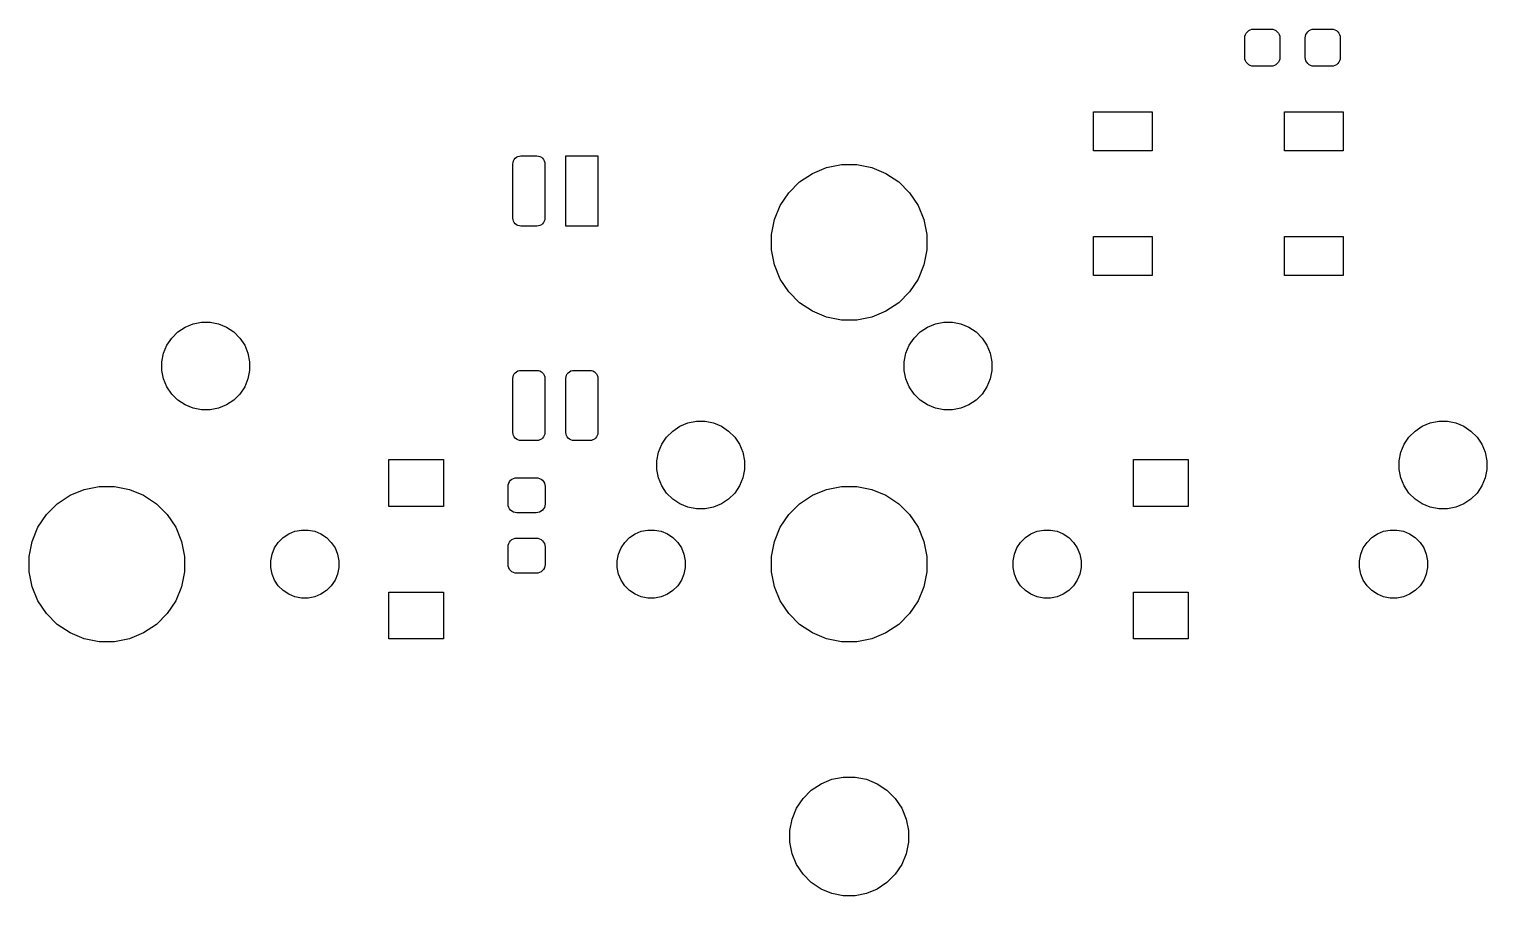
# Model space of a CAD drawing. Extents: x 8 to 336, y -137 to -25.
# Drawn here: x 213.91 to 251.31, y -137.1 to -114.87 of the extents above; entities that cross this region are included whole.
import ezdxf

# ---------------------------------------------------------------- set-up
doc = ezdxf.new("R2010")
doc.units = 0
doc.layers.add('BLACK', color=7, linetype='CONTINUOUS')

msp = doc.modelspace()

# ---------------------------------------------------------------- linework, layer by layer
at = {"layer": 'BLACK', "linetype": 'CONTINUOUS'}
for p, q in [((245.104, -115.091), (245.108, -115.047)), ((245.104, -115.591), (245.104, -115.091)), ((245.108, -115.047), (245.121, -115.005)), ((245.121, -115.005), (245.142, -114.966)), ((245.142, -114.966), (245.17, -114.932)), ((245.17, -114.932), (245.204, -114.904)), ((245.204, -114.904), (245.243, -114.883)), ((245.243, -114.883), (245.285, -114.87)), ((245.285, -114.87), (245.329, -114.866)), ((245.329, -114.866), (245.779, -114.866)), ((245.779, -114.866), (245.823, -114.87)), ((245.823, -114.87), (245.865, -114.883)), ((245.865, -114.883), (245.904, -114.904)), ((245.904, -114.904), (245.938, -114.932)), ((245.938, -114.932), (245.966, -114.966)), ((245.966, -114.966), (245.987, -115.005)), ((245.987, -115.005), (246, -115.047)), ((246, -115.047), (246.004, -115.091)), ((246.004, -115.091), (246.004, -115.591)), ((246.654, -115.091), (246.658, -115.047)), ((246.654, -115.591), (246.654, -115.091)), ((246.658, -115.047), (246.671, -115.005)), ((246.671, -115.005), (246.692, -114.966)), ((246.692, -114.966), (246.72, -114.932)), ((246.72, -114.932), (246.754, -114.904)), ((246.754, -114.904), (246.793, -114.883)), ((246.793, -114.883), (246.835, -114.87)), ((246.835, -114.87), (246.879, -114.866)), ((246.879, -114.866), (247.329, -114.866)), ((247.329, -114.866), (247.373, -114.87)), ((247.373, -114.87), (247.415, -114.883)), ((247.415, -114.883), (247.454, -114.904)), ((247.454, -114.904), (247.488, -114.932)), ((247.488, -114.932), (247.516, -114.966)), ((247.516, -114.966), (247.537, -115.005)), ((247.537, -115.005), (247.55, -115.047)), ((247.55, -115.047), (247.554, -115.091)), ((247.554, -115.091), (247.554, -115.591)), ((245.108, -115.635), (245.104, -115.591)), ((246.004, -115.591), (246, -115.635)), ((246.658, -115.635), (246.654, -115.591)), ((247.554, -115.591), (247.55, -115.635)), ((245.121, -115.677), (245.108, -115.635)), ((245.142, -115.716), (245.121, -115.677)), ((245.17, -115.75), (245.142, -115.716)), ((245.204, -115.778), (245.17, -115.75)), ((245.243, -115.799), (245.204, -115.778)), ((245.285, -115.812), (245.243, -115.799)), ((245.329, -115.816), (245.285, -115.812)), ((245.779, -115.816), (245.329, -115.816)), ((245.823, -115.812), (245.779, -115.816)), ((245.865, -115.799), (245.823, -115.812)), ((245.904, -115.778), (245.865, -115.799)), ((245.938, -115.75), (245.904, -115.778)), ((245.966, -115.716), (245.938, -115.75)), ((245.987, -115.677), (245.966, -115.716)), ((246, -115.635), (245.987, -115.677)), ((246.671, -115.677), (246.658, -115.635)), ((246.692, -115.716), (246.671, -115.677)), ((246.72, -115.75), (246.692, -115.716)), ((246.754, -115.778), (246.72, -115.75)), ((246.793, -115.799), (246.754, -115.778)), ((246.835, -115.812), (246.793, -115.799)), ((246.879, -115.816), (246.835, -115.812)), ((247.329, -115.816), (246.879, -115.816)), ((247.373, -115.812), (247.329, -115.816)), ((247.415, -115.799), (247.373, -115.812)), ((247.454, -115.778), (247.415, -115.799)), ((247.488, -115.75), (247.454, -115.778)), ((247.516, -115.716), (247.488, -115.75)), ((247.537, -115.677), (247.516, -115.716)), ((247.55, -115.635), (247.537, -115.677)), ((241.224, -117.987), (241.224, -116.987)), ((241.224, -116.987), (242.724, -116.987)), ((242.724, -116.987), (242.724, -117.987)), ((246.124, -117.987), (246.124, -116.987)), ((246.124, -116.987), (247.624, -116.987)), ((247.624, -116.987), (247.624, -117.987)), ((226.338, -118.245), (226.357, -118.209)), ((226.357, -118.209), (226.382, -118.178)), ((226.382, -118.178), (226.413, -118.153)), ((226.413, -118.153), (226.449, -118.134)), ((226.449, -118.134), (226.487, -118.122)), ((226.487, -118.122), (226.527, -118.118)), ((226.527, -118.118), (226.937, -118.118)), ((226.937, -118.118), (226.977, -118.122)), ((226.977, -118.122), (227.015, -118.134)), ((227.015, -118.134), (227.051, -118.153)), ((227.051, -118.153), (227.082, -118.178)), ((227.082, -118.178), (227.107, -118.209)), ((227.107, -118.209), (227.126, -118.245)), ((227.682, -119.918), (227.682, -118.118)), ((227.682, -118.118), (228.502, -118.118)), ((228.502, -118.118), (228.502, -119.918)), ((242.724, -117.987), (241.224, -117.987)), ((247.624, -117.987), (246.124, -117.987)), ((226.322, -118.323), (226.326, -118.283)), ((226.322, -119.713), (226.322, -118.323)), ((226.326, -118.283), (226.338, -118.245)), ((227.126, -118.245), (227.138, -118.283)), ((227.138, -118.283), (227.142, -118.323)), ((227.142, -118.323), (227.142, -119.713)), ((233.679, -118.784), (234.006, -118.566)), ((234.006, -118.566), (234.368, -118.416)), ((234.368, -118.416), (234.754, -118.339)), ((234.754, -118.339), (235.146, -118.339)), ((235.146, -118.339), (235.532, -118.416)), ((235.532, -118.416), (235.894, -118.566)), ((235.894, -118.566), (236.221, -118.784)), ((233.401, -119.062), (233.679, -118.784)), ((236.221, -118.784), (236.499, -119.062)), ((233.183, -119.389), (233.401, -119.062)), ((236.499, -119.062), (236.717, -119.389)), ((233.033, -119.751), (233.183, -119.389)), ((236.717, -119.389), (236.867, -119.751)), ((226.326, -119.753), (226.322, -119.713)), ((226.338, -119.791), (226.326, -119.753)), ((226.357, -119.827), (226.338, -119.791)), ((226.382, -119.858), (226.357, -119.827)), ((226.413, -119.883), (226.382, -119.858)), ((226.449, -119.902), (226.413, -119.883)), ((226.487, -119.914), (226.449, -119.902)), ((226.527, -119.918), (226.487, -119.914)), ((226.937, -119.918), (226.527, -119.918)), ((226.977, -119.914), (226.937, -119.918)), ((227.015, -119.902), (226.977, -119.914)), ((227.051, -119.883), (227.015, -119.902)), ((227.082, -119.858), (227.051, -119.883)), ((227.107, -119.827), (227.082, -119.858)), ((227.126, -119.791), (227.107, -119.827)), ((227.138, -119.753), (227.126, -119.791)), ((227.142, -119.713), (227.138, -119.753)), ((228.502, -119.918), (227.682, -119.918)), ((232.956, -120.137), (233.033, -119.751)), ((236.867, -119.751), (236.944, -120.137)), ((232.956, -120.529), (232.956, -120.137)), ((236.944, -120.137), (236.944, -120.529)), ((241.224, -121.187), (241.224, -120.187)), ((241.224, -120.187), (242.724, -120.187)), ((242.724, -120.187), (242.724, -121.187)), ((246.124, -121.187), (246.124, -120.187)), ((246.124, -120.187), (247.624, -120.187)), ((247.624, -120.187), (247.624, -121.187)), ((233.033, -120.915), (232.956, -120.529)), ((236.944, -120.529), (236.867, -120.915)), ((233.183, -121.277), (233.033, -120.915)), ((236.867, -120.915), (236.717, -121.277)), ((242.724, -121.187), (241.224, -121.187)), ((247.624, -121.187), (246.124, -121.187)), ((233.401, -121.604), (233.183, -121.277)), ((236.717, -121.277), (236.499, -121.604)), ((233.679, -121.882), (233.401, -121.604)), ((234.006, -122.1), (233.679, -121.882)), ((236.221, -121.882), (235.894, -122.1)), ((236.499, -121.604), (236.221, -121.882)), ((234.368, -122.25), (234.006, -122.1)), ((234.754, -122.327), (234.368, -122.25)), ((235.146, -122.327), (234.754, -122.327)), ((235.532, -122.25), (235.146, -122.327)), ((235.894, -122.1), (235.532, -122.25)), ((217.566, -122.791), (217.723, -122.634)), ((217.723, -122.634), (217.907, -122.511)), ((217.907, -122.511), (218.112, -122.426)), ((218.112, -122.426), (218.329, -122.383)), ((218.329, -122.383), (218.551, -122.383)), ((218.551, -122.383), (218.768, -122.426)), ((218.768, -122.426), (218.973, -122.511)), ((218.973, -122.511), (219.157, -122.634)), ((219.157, -122.634), (219.314, -122.791)), ((236.616, -122.791), (236.773, -122.634)), ((236.773, -122.634), (236.957, -122.511)), ((236.957, -122.511), (237.162, -122.426)), ((237.162, -122.426), (237.379, -122.383)), ((237.379, -122.383), (237.601, -122.383)), ((237.601, -122.383), (237.818, -122.426)), ((237.818, -122.426), (238.023, -122.511)), ((238.023, -122.511), (238.207, -122.634)), ((238.207, -122.634), (238.364, -122.791)), ((217.358, -123.18), (217.443, -122.975)), ((217.443, -122.975), (217.566, -122.791)), ((219.314, -122.791), (219.437, -122.975)), ((219.437, -122.975), (219.522, -123.18)), ((236.408, -123.18), (236.493, -122.975)), ((236.493, -122.975), (236.616, -122.791)), ((238.364, -122.791), (238.487, -122.975)), ((238.487, -122.975), (238.572, -123.18)), ((217.315, -123.397), (217.358, -123.18)), ((217.315, -123.619), (217.315, -123.397)), ((219.522, -123.18), (219.565, -123.397)), ((219.565, -123.397), (219.565, -123.619)), ((236.365, -123.397), (236.408, -123.18)), ((236.365, -123.619), (236.365, -123.397)), ((238.572, -123.18), (238.615, -123.397)), ((238.615, -123.397), (238.615, -123.619)), ((217.358, -123.836), (217.315, -123.619)), ((219.565, -123.619), (219.522, -123.836)), ((226.322, -123.823), (226.326, -123.783)), ((226.322, -125.213), (226.322, -123.823)), ((226.326, -123.783), (226.338, -123.745)), ((226.338, -123.745), (226.357, -123.709)), ((226.357, -123.709), (226.382, -123.678)), ((226.382, -123.678), (226.413, -123.653)), ((226.413, -123.653), (226.449, -123.634)), ((226.449, -123.634), (226.487, -123.622)), ((226.487, -123.622), (226.527, -123.618)), ((226.527, -123.618), (226.937, -123.618)), ((226.937, -123.618), (226.977, -123.622)), ((226.977, -123.622), (227.015, -123.634)), ((227.015, -123.634), (227.051, -123.653)), ((227.051, -123.653), (227.082, -123.678)), ((227.082, -123.678), (227.107, -123.709)), ((227.107, -123.709), (227.126, -123.745)), ((227.126, -123.745), (227.138, -123.783)), ((227.138, -123.783), (227.142, -123.823)), ((227.142, -123.823), (227.142, -125.213)), ((227.682, -123.823), (227.686, -123.783)), ((227.682, -125.213), (227.682, -123.823)), ((227.686, -123.783), (227.698, -123.745)), ((227.698, -123.745), (227.717, -123.709)), ((227.717, -123.709), (227.742, -123.678)), ((227.742, -123.678), (227.773, -123.653)), ((227.773, -123.653), (227.809, -123.634)), ((227.809, -123.634), (227.847, -123.622)), ((227.847, -123.622), (227.887, -123.618)), ((227.887, -123.618), (228.297, -123.618)), ((228.297, -123.618), (228.337, -123.622)), ((228.337, -123.622), (228.375, -123.634)), ((228.375, -123.634), (228.411, -123.653)), ((228.411, -123.653), (228.442, -123.678)), ((228.442, -123.678), (228.467, -123.709)), ((228.467, -123.709), (228.486, -123.745)), ((228.486, -123.745), (228.498, -123.783)), ((228.498, -123.783), (228.502, -123.823)), ((228.502, -123.823), (228.502, -125.213)), ((236.408, -123.836), (236.365, -123.619)), ((238.615, -123.619), (238.572, -123.836)), ((217.443, -124.041), (217.358, -123.836)), ((217.566, -124.225), (217.443, -124.041)), ((219.437, -124.041), (219.314, -124.225)), ((219.522, -123.836), (219.437, -124.041)), ((236.493, -124.041), (236.408, -123.836)), ((236.616, -124.225), (236.493, -124.041)), ((238.487, -124.041), (238.364, -124.225)), ((238.572, -123.836), (238.487, -124.041)), ((217.723, -124.382), (217.566, -124.225)), ((217.907, -124.505), (217.723, -124.382)), ((218.112, -124.59), (217.907, -124.505)), ((218.973, -124.505), (218.768, -124.59)), ((219.157, -124.382), (218.973, -124.505)), ((219.314, -124.225), (219.157, -124.382)), ((236.773, -124.382), (236.616, -124.225)), ((236.957, -124.505), (236.773, -124.382)), ((237.162, -124.59), (236.957, -124.505)), ((238.023, -124.505), (237.818, -124.59)), ((238.207, -124.382), (238.023, -124.505)), ((238.364, -124.225), (238.207, -124.382)), ((218.329, -124.633), (218.112, -124.59)), ((218.551, -124.633), (218.329, -124.633)), ((218.768, -124.59), (218.551, -124.633)), ((230.812, -124.966), (231.029, -124.923)), ((231.029, -124.923), (231.251, -124.923)), ((231.251, -124.923), (231.468, -124.966)), ((237.379, -124.633), (237.162, -124.59)), ((237.601, -124.633), (237.379, -124.633)), ((237.818, -124.59), (237.601, -124.633)), ((249.862, -124.966), (250.079, -124.923)), ((250.079, -124.923), (250.301, -124.923)), ((250.301, -124.923), (250.518, -124.966)), ((226.326, -125.253), (226.322, -125.213)), ((226.338, -125.291), (226.326, -125.253)), ((226.357, -125.327), (226.338, -125.291)), ((227.126, -125.291), (227.107, -125.327)), ((227.138, -125.253), (227.126, -125.291)), ((227.142, -125.213), (227.138, -125.253)), ((227.686, -125.253), (227.682, -125.213)), ((227.698, -125.291), (227.686, -125.253)), ((227.717, -125.327), (227.698, -125.291)), ((228.486, -125.291), (228.467, -125.327)), ((228.498, -125.253), (228.486, -125.291)), ((228.502, -125.213), (228.498, -125.253)), ((230.266, -125.331), (230.423, -125.174)), ((230.423, -125.174), (230.607, -125.051)), ((230.607, -125.051), (230.812, -124.966)), ((231.468, -124.966), (231.673, -125.051)), ((231.673, -125.051), (231.857, -125.174)), ((231.857, -125.174), (232.014, -125.331)), ((249.316, -125.331), (249.473, -125.174)), ((249.473, -125.174), (249.657, -125.051)), ((249.657, -125.051), (249.862, -124.966)), ((250.518, -124.966), (250.723, -125.051)), ((250.723, -125.051), (250.907, -125.174)), ((250.907, -125.174), (251.064, -125.331)), ((226.382, -125.358), (226.357, -125.327)), ((226.413, -125.383), (226.382, -125.358)), ((226.449, -125.402), (226.413, -125.383)), ((226.487, -125.414), (226.449, -125.402)), ((226.527, -125.418), (226.487, -125.414)), ((226.937, -125.418), (226.527, -125.418)), ((226.977, -125.414), (226.937, -125.418)), ((227.015, -125.402), (226.977, -125.414)), ((227.051, -125.383), (227.015, -125.402)), ((227.082, -125.358), (227.051, -125.383)), ((227.107, -125.327), (227.082, -125.358)), ((227.742, -125.358), (227.717, -125.327)), ((227.773, -125.383), (227.742, -125.358)), ((227.809, -125.402), (227.773, -125.383)), ((227.847, -125.414), (227.809, -125.402)), ((227.887, -125.418), (227.847, -125.414)), ((228.297, -125.418), (227.887, -125.418)), ((228.337, -125.414), (228.297, -125.418)), ((228.375, -125.402), (228.337, -125.414)), ((228.411, -125.383), (228.375, -125.402)), ((228.442, -125.358), (228.411, -125.383)), ((228.467, -125.327), (228.442, -125.358)), ((230.058, -125.72), (230.143, -125.515)), ((230.143, -125.515), (230.266, -125.331)), ((232.014, -125.331), (232.137, -125.515)), ((232.137, -125.515), (232.222, -125.72)), ((249.108, -125.72), (249.193, -125.515)), ((249.193, -125.515), (249.316, -125.331)), ((251.064, -125.331), (251.187, -125.515)), ((251.187, -125.515), (251.272, -125.72)), ((223.138, -127.106), (223.138, -125.906)), ((223.138, -125.906), (224.538, -125.906)), ((224.538, -125.906), (224.538, -127.106)), ((230.015, -125.937), (230.058, -125.72)), ((230.015, -126.159), (230.015, -125.937)), ((232.222, -125.72), (232.265, -125.937)), ((232.265, -125.937), (232.265, -126.159)), ((242.251, -127.106), (242.251, -125.906)), ((242.251, -125.906), (243.651, -125.906)), ((243.651, -125.906), (243.651, -127.106)), ((249.065, -125.937), (249.108, -125.72)), ((249.065, -126.159), (249.065, -125.937)), ((251.272, -125.72), (251.315, -125.937)), ((251.315, -125.937), (251.315, -126.159)), ((226.233, -126.472), (226.261, -126.438)), ((226.261, -126.438), (226.295, -126.41)), ((226.295, -126.41), (226.334, -126.389)), ((226.334, -126.389), (226.376, -126.376)), ((226.376, -126.376), (226.42, -126.372)), ((226.42, -126.372), (226.92, -126.372)), ((226.92, -126.372), (226.964, -126.376)), ((226.964, -126.376), (227.006, -126.389)), ((227.006, -126.389), (227.045, -126.41)), ((227.045, -126.41), (227.079, -126.438)), ((227.079, -126.438), (227.107, -126.472)), ((230.058, -126.376), (230.015, -126.159)), ((230.143, -126.581), (230.058, -126.376)), ((232.222, -126.376), (232.137, -126.581)), ((232.265, -126.159), (232.222, -126.376)), ((249.108, -126.376), (249.065, -126.159)), ((249.193, -126.581), (249.108, -126.376)), ((251.272, -126.376), (251.187, -126.581)), ((251.315, -126.159), (251.272, -126.376)), ((214.956, -126.821), (215.318, -126.671)), ((215.318, -126.671), (215.704, -126.594)), ((215.704, -126.594), (216.096, -126.594)), ((216.096, -126.594), (216.482, -126.671)), ((216.482, -126.671), (216.844, -126.821)), ((226.195, -126.597), (226.199, -126.553)), ((226.195, -127.047), (226.195, -126.597)), ((226.199, -126.553), (226.212, -126.511)), ((226.212, -126.511), (226.233, -126.472)), ((227.107, -126.472), (227.128, -126.511)), ((227.128, -126.511), (227.141, -126.553)), ((227.141, -126.553), (227.145, -126.597)), ((227.145, -126.597), (227.145, -127.047)), ((230.266, -126.765), (230.143, -126.581)), ((230.423, -126.922), (230.266, -126.765)), ((232.014, -126.765), (231.857, -126.922)), ((232.137, -126.581), (232.014, -126.765)), ((234.006, -126.821), (234.368, -126.671)), ((234.368, -126.671), (234.754, -126.594)), ((234.754, -126.594), (235.146, -126.594)), ((235.146, -126.594), (235.532, -126.671)), ((235.532, -126.671), (235.894, -126.821)), ((249.316, -126.765), (249.193, -126.581)), ((249.473, -126.922), (249.316, -126.765)), ((251.064, -126.765), (250.907, -126.922)), ((251.187, -126.581), (251.064, -126.765)), ((214.351, -127.317), (214.629, -127.039)), ((214.629, -127.039), (214.956, -126.821)), ((216.844, -126.821), (217.171, -127.039)), ((217.171, -127.039), (217.449, -127.317)), ((224.538, -127.106), (223.138, -127.106)), ((226.199, -127.091), (226.195, -127.047)), ((226.212, -127.133), (226.199, -127.091)), ((226.233, -127.172), (226.212, -127.133)), ((226.261, -127.206), (226.233, -127.172)), ((227.107, -127.172), (227.079, -127.206)), ((227.128, -127.133), (227.107, -127.172)), ((227.141, -127.091), (227.128, -127.133)), ((227.145, -127.047), (227.141, -127.091)), ((230.607, -127.045), (230.423, -126.922)), ((230.812, -127.13), (230.607, -127.045)), ((231.029, -127.173), (230.812, -127.13)), ((231.251, -127.173), (231.029, -127.173)), ((231.468, -127.13), (231.251, -127.173)), ((231.673, -127.045), (231.468, -127.13)), ((231.857, -126.922), (231.673, -127.045)), ((233.401, -127.317), (233.679, -127.039)), ((233.679, -127.039), (234.006, -126.821)), ((235.894, -126.821), (236.221, -127.039)), ((236.221, -127.039), (236.499, -127.317)), ((243.651, -127.106), (242.251, -127.106)), ((249.657, -127.045), (249.473, -126.922)), ((249.862, -127.13), (249.657, -127.045)), ((250.079, -127.173), (249.862, -127.13)), ((250.301, -127.173), (250.079, -127.173)), ((250.518, -127.13), (250.301, -127.173)), ((250.723, -127.045), (250.518, -127.13)), ((250.907, -126.922), (250.723, -127.045)), ((214.133, -127.644), (214.351, -127.317)), ((217.449, -127.317), (217.667, -127.644)), ((226.295, -127.234), (226.261, -127.206)), ((226.334, -127.255), (226.295, -127.234)), ((226.376, -127.268), (226.334, -127.255)), ((226.42, -127.272), (226.376, -127.268)), ((226.92, -127.272), (226.42, -127.272)), ((226.964, -127.268), (226.92, -127.272)), ((227.006, -127.255), (226.964, -127.268)), ((227.045, -127.234), (227.006, -127.255)), ((227.079, -127.206), (227.045, -127.234)), ((233.183, -127.644), (233.401, -127.317)), ((236.499, -127.317), (236.717, -127.644)), ((213.983, -128.006), (214.133, -127.644)), ((217.667, -127.644), (217.817, -128.006)), ((220.3, -128.03), (220.422, -127.908)), ((220.422, -127.908), (220.566, -127.813)), ((220.566, -127.813), (220.725, -127.747)), ((220.725, -127.747), (220.894, -127.713)), ((220.894, -127.713), (221.066, -127.713)), ((221.066, -127.713), (221.235, -127.747)), ((221.235, -127.747), (221.394, -127.813)), ((221.394, -127.813), (221.538, -127.908)), ((221.538, -127.908), (221.66, -128.03)), ((226.334, -127.939), (226.376, -127.926)), ((226.376, -127.926), (226.42, -127.922)), ((226.42, -127.922), (226.92, -127.922)), ((226.92, -127.922), (226.964, -127.926)), ((226.964, -127.926), (227.006, -127.939)), ((229.19, -128.03), (229.312, -127.908)), ((229.312, -127.908), (229.456, -127.813)), ((229.456, -127.813), (229.615, -127.747)), ((229.615, -127.747), (229.784, -127.713)), ((229.784, -127.713), (229.956, -127.713)), ((229.956, -127.713), (230.125, -127.747)), ((230.125, -127.747), (230.284, -127.813)), ((230.284, -127.813), (230.428, -127.908)), ((230.428, -127.908), (230.55, -128.03)), ((233.033, -128.006), (233.183, -127.644)), ((236.717, -127.644), (236.867, -128.006)), ((239.35, -128.03), (239.472, -127.908)), ((239.472, -127.908), (239.616, -127.813)), ((239.616, -127.813), (239.775, -127.747)), ((239.775, -127.747), (239.944, -127.713)), ((239.944, -127.713), (240.116, -127.713)), ((240.116, -127.713), (240.285, -127.747)), ((240.285, -127.747), (240.444, -127.813)), ((240.444, -127.813), (240.588, -127.908)), ((240.588, -127.908), (240.71, -128.03)), ((248.24, -128.03), (248.362, -127.908)), ((248.362, -127.908), (248.506, -127.813)), ((248.506, -127.813), (248.665, -127.747)), ((248.665, -127.747), (248.834, -127.713)), ((248.834, -127.713), (249.006, -127.713)), ((249.006, -127.713), (249.175, -127.747)), ((249.175, -127.747), (249.334, -127.813)), ((249.334, -127.813), (249.478, -127.908)), ((249.478, -127.908), (249.6, -128.03)), ((213.906, -128.392), (213.983, -128.006)), ((217.817, -128.006), (217.894, -128.392)), ((220.139, -128.333), (220.205, -128.174)), ((220.205, -128.174), (220.3, -128.03)), ((221.66, -128.03), (221.755, -128.174)), ((221.755, -128.174), (221.821, -128.333)), ((226.195, -128.147), (226.199, -128.103)), ((226.195, -128.597), (226.195, -128.147)), ((226.199, -128.103), (226.212, -128.061)), ((226.212, -128.061), (226.233, -128.022)), ((226.233, -128.022), (226.261, -127.988)), ((226.261, -127.988), (226.295, -127.96)), ((226.295, -127.96), (226.334, -127.939)), ((227.006, -127.939), (227.045, -127.96)), ((227.045, -127.96), (227.079, -127.988)), ((227.079, -127.988), (227.107, -128.022)), ((227.107, -128.022), (227.128, -128.061)), ((227.128, -128.061), (227.141, -128.103)), ((227.141, -128.103), (227.145, -128.147)), ((227.145, -128.147), (227.145, -128.597)), ((229.029, -128.333), (229.095, -128.174)), ((229.095, -128.174), (229.19, -128.03)), ((230.55, -128.03), (230.645, -128.174)), ((230.645, -128.174), (230.711, -128.333)), ((232.956, -128.392), (233.033, -128.006)), ((236.867, -128.006), (236.944, -128.392)), ((239.189, -128.333), (239.255, -128.174)), ((239.255, -128.174), (239.35, -128.03)), ((240.71, -128.03), (240.805, -128.174)), ((240.805, -128.174), (240.871, -128.333)), ((248.079, -128.333), (248.145, -128.174)), ((248.145, -128.174), (248.24, -128.03)), ((249.6, -128.03), (249.695, -128.174)), ((249.695, -128.174), (249.761, -128.333)), ((213.906, -128.784), (213.906, -128.392)), ((217.894, -128.392), (217.894, -128.784)), ((220.105, -128.502), (220.139, -128.333)), ((220.105, -128.674), (220.105, -128.502)), ((220.139, -128.843), (220.105, -128.674)), ((221.821, -128.333), (221.855, -128.502)), ((221.855, -128.674), (221.821, -128.843)), ((221.855, -128.502), (221.855, -128.674)), ((226.199, -128.641), (226.195, -128.597)), ((226.212, -128.683), (226.199, -128.641)), ((226.233, -128.722), (226.212, -128.683)), ((227.128, -128.683), (227.107, -128.722)), ((227.141, -128.641), (227.128, -128.683)), ((227.145, -128.597), (227.141, -128.641)), ((228.995, -128.502), (229.029, -128.333)), ((228.995, -128.674), (228.995, -128.502)), ((229.029, -128.843), (228.995, -128.674)), ((230.711, -128.333), (230.745, -128.502)), ((230.745, -128.674), (230.711, -128.843)), ((230.745, -128.502), (230.745, -128.674)), ((232.956, -128.784), (232.956, -128.392)), ((236.944, -128.392), (236.944, -128.784)), ((239.155, -128.502), (239.189, -128.333)), ((239.155, -128.674), (239.155, -128.502)), ((239.189, -128.843), (239.155, -128.674)), ((240.871, -128.333), (240.905, -128.502)), ((240.905, -128.674), (240.871, -128.843)), ((240.905, -128.502), (240.905, -128.674)), ((248.045, -128.502), (248.079, -128.333)), ((248.045, -128.674), (248.045, -128.502)), ((248.079, -128.843), (248.045, -128.674)), ((249.761, -128.333), (249.795, -128.502)), ((249.795, -128.674), (249.761, -128.843)), ((249.795, -128.502), (249.795, -128.674)), ((213.983, -129.17), (213.906, -128.784)), ((217.894, -128.784), (217.817, -129.17)), ((220.205, -129.002), (220.139, -128.843)), ((220.3, -129.146), (220.205, -129.002)), ((221.755, -129.002), (221.66, -129.146)), ((221.821, -128.843), (221.755, -129.002)), ((226.261, -128.756), (226.233, -128.722)), ((226.295, -128.784), (226.261, -128.756)), ((226.334, -128.805), (226.295, -128.784)), ((226.376, -128.818), (226.334, -128.805)), ((226.42, -128.822), (226.376, -128.818)), ((226.92, -128.822), (226.42, -128.822)), ((226.964, -128.818), (226.92, -128.822)), ((227.006, -128.805), (226.964, -128.818)), ((227.045, -128.784), (227.006, -128.805)), ((227.079, -128.756), (227.045, -128.784)), ((227.107, -128.722), (227.079, -128.756)), ((229.095, -129.002), (229.029, -128.843)), ((229.19, -129.146), (229.095, -129.002)), ((230.645, -129.002), (230.55, -129.146)), ((230.711, -128.843), (230.645, -129.002)), ((233.033, -129.17), (232.956, -128.784)), ((236.944, -128.784), (236.867, -129.17)), ((239.255, -129.002), (239.189, -128.843)), ((239.35, -129.146), (239.255, -129.002)), ((240.805, -129.002), (240.71, -129.146)), ((240.871, -128.843), (240.805, -129.002)), ((248.145, -129.002), (248.079, -128.843)), ((248.24, -129.146), (248.145, -129.002)), ((249.695, -129.002), (249.6, -129.146)), ((249.761, -128.843), (249.695, -129.002)), ((214.133, -129.532), (213.983, -129.17)), ((217.817, -129.17), (217.667, -129.532)), ((220.422, -129.268), (220.3, -129.146)), ((220.566, -129.363), (220.422, -129.268)), ((220.725, -129.429), (220.566, -129.363)), ((220.894, -129.463), (220.725, -129.429)), ((221.235, -129.429), (221.066, -129.463)), ((221.394, -129.363), (221.235, -129.429)), ((221.538, -129.268), (221.394, -129.363)), ((221.66, -129.146), (221.538, -129.268)), ((223.138, -130.506), (223.138, -129.306)), ((223.138, -129.306), (224.538, -129.306)), ((224.538, -129.306), (224.538, -130.506)), ((229.312, -129.268), (229.19, -129.146)), ((229.456, -129.363), (229.312, -129.268)), ((229.615, -129.429), (229.456, -129.363)), ((229.784, -129.463), (229.615, -129.429)), ((230.125, -129.429), (229.956, -129.463)), ((230.284, -129.363), (230.125, -129.429)), ((230.428, -129.268), (230.284, -129.363)), ((230.55, -129.146), (230.428, -129.268)), ((233.183, -129.532), (233.033, -129.17)), ((236.867, -129.17), (236.717, -129.532)), ((239.472, -129.268), (239.35, -129.146)), ((239.616, -129.363), (239.472, -129.268)), ((239.775, -129.429), (239.616, -129.363)), ((239.944, -129.463), (239.775, -129.429)), ((240.285, -129.429), (240.116, -129.463)), ((240.444, -129.363), (240.285, -129.429)), ((240.588, -129.268), (240.444, -129.363)), ((240.71, -129.146), (240.588, -129.268)), ((242.251, -130.506), (242.251, -129.306)), ((242.251, -129.306), (243.651, -129.306)), ((243.651, -129.306), (243.651, -130.506)), ((248.362, -129.268), (248.24, -129.146)), ((248.506, -129.363), (248.362, -129.268)), ((248.665, -129.429), (248.506, -129.363)), ((248.834, -129.463), (248.665, -129.429)), ((249.175, -129.429), (249.006, -129.463)), ((249.334, -129.363), (249.175, -129.429)), ((249.478, -129.268), (249.334, -129.363)), ((249.6, -129.146), (249.478, -129.268)), ((214.351, -129.859), (214.133, -129.532)), ((217.667, -129.532), (217.449, -129.859)), ((221.066, -129.463), (220.894, -129.463)), ((229.956, -129.463), (229.784, -129.463)), ((233.401, -129.859), (233.183, -129.532)), ((236.717, -129.532), (236.499, -129.859)), ((240.116, -129.463), (239.944, -129.463)), ((249.006, -129.463), (248.834, -129.463)), ((214.629, -130.137), (214.351, -129.859)), ((214.956, -130.355), (214.629, -130.137)), ((217.171, -130.137), (216.844, -130.355)), ((217.449, -129.859), (217.171, -130.137)), ((233.679, -130.137), (233.401, -129.859)), ((234.006, -130.355), (233.679, -130.137)), ((236.221, -130.137), (235.894, -130.355)), ((236.499, -129.859), (236.221, -130.137)), ((215.318, -130.505), (214.956, -130.355)), ((215.704, -130.582), (215.318, -130.505)), ((216.482, -130.505), (216.096, -130.582)), ((216.844, -130.355), (216.482, -130.505)), ((224.538, -130.506), (223.138, -130.506)), ((234.368, -130.505), (234.006, -130.355)), ((234.754, -130.582), (234.368, -130.505)), ((235.532, -130.505), (235.146, -130.582)), ((235.894, -130.355), (235.532, -130.505)), ((243.651, -130.506), (242.251, -130.506)), ((216.096, -130.582), (215.704, -130.582)), ((235.146, -130.582), (234.754, -130.582)), ((233.979, -134.389), (234.228, -134.222)), ((234.228, -134.222), (234.505, -134.108)), ((234.505, -134.108), (234.8, -134.049)), ((234.8, -134.049), (235.1, -134.049)), ((235.1, -134.049), (235.395, -134.108)), ((235.395, -134.108), (235.672, -134.222)), ((235.672, -134.222), (235.921, -134.389)), ((233.599, -134.851), (233.766, -134.602)), ((233.766, -134.602), (233.979, -134.389)), ((235.921, -134.389), (236.134, -134.602)), ((236.134, -134.602), (236.301, -134.851)), ((233.485, -135.128), (233.599, -134.851)), ((236.301, -134.851), (236.415, -135.128)), ((233.426, -135.423), (233.485, -135.128)), ((236.415, -135.128), (236.474, -135.423)), ((233.426, -135.723), (233.426, -135.423)), ((233.485, -136.018), (233.426, -135.723)), ((236.474, -135.723), (236.415, -136.018)), ((236.474, -135.423), (236.474, -135.723)), ((233.599, -136.295), (233.485, -136.018)), ((236.415, -136.018), (236.301, -136.295)), ((233.766, -136.544), (233.599, -136.295)), ((236.301, -136.295), (236.134, -136.544)), ((233.979, -136.757), (233.766, -136.544)), ((234.228, -136.924), (233.979, -136.757)), ((235.921, -136.757), (235.672, -136.924)), ((236.134, -136.544), (235.921, -136.757)), ((234.505, -137.038), (234.228, -136.924)), ((234.8, -137.097), (234.505, -137.038)), ((235.1, -137.097), (234.8, -137.097)), ((235.395, -137.038), (235.1, -137.097)), ((235.672, -136.924), (235.395, -137.038))]:
    msp.add_line(p, q, dxfattribs=at)

doc.saveas('drawing.dxf')
